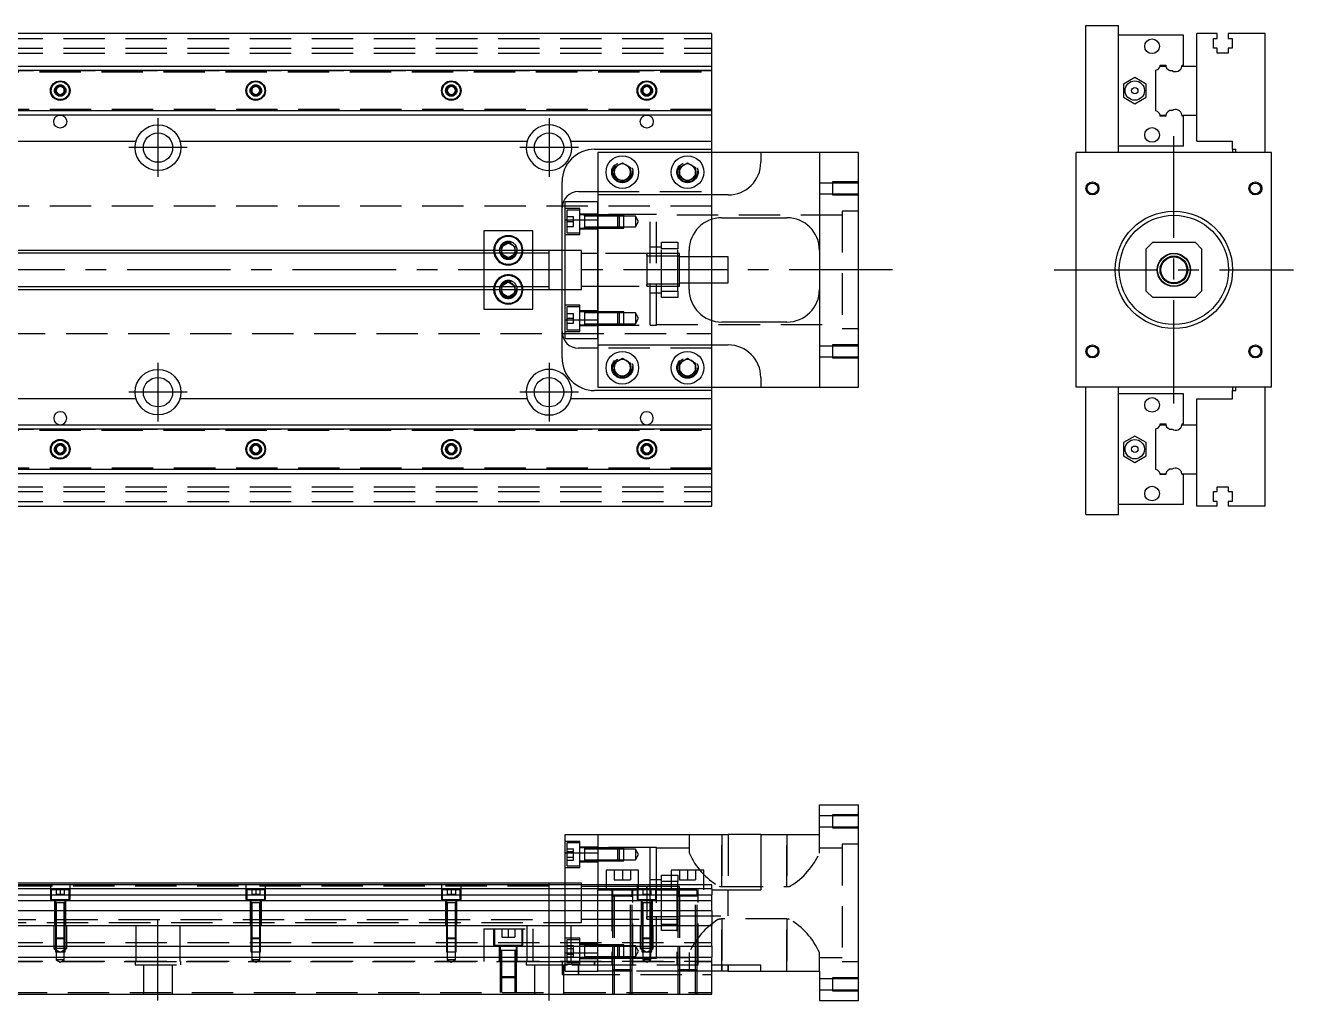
# Model space of a CAD drawing. Extents: x -12 to 759, y -274 to 77.
# Drawn here: x 369.3 to 758.5, y -224.1 to 75 of the extents above; entities that cross this region are included whole.
import ezdxf

# ---------------------------------------------------------------- set-up
doc = ezdxf.new("R2010")
doc.units = 0
doc.linetypes.add('CENTER', pattern=[50.8, 31.75, -6.35, 6.35, -6.35])
doc.linetypes.add('DASHED', pattern=[19.05, 12.7, -6.35])
doc.layers.get('0').update_dxf_attribs({"linetype": 'CONTINUOUS'})
doc.layers.add('CENTER', color=1, linetype='CENTER')

msp = doc.modelspace()

# ---------------------------------------------------------------- linework, layer by layer
at = {"color": 7, "linetype": 'CONTINUOUS'}
for p, q in [((694.76, 75), (704.76, 75)), ((694.76, 36), (694.76, 75)), ((704.76, 36), (704.76, 75)), ((580, 72.5), (340, 72.5)), ((580, 62.5), (580, 72.5)), ((724.76, 72), (704.76, 72)), ((724.76, 62.8), (724.76, 72)), ((735.06, 72.5), (728.76, 72.5)), ((728.76, 62.5), (728.76, 72.5)), ((733.91, 71), (735.06, 71)), ((733.91, 68), (733.91, 71)), ((735.06, 71), (735.06, 72.5)), ((738.46, 72.5), (738.46, 71)), ((749.76, 72.5), (738.46, 72.5)), ((738.46, 71), (739.61, 71)), ((739.61, 71), (739.61, 68)), ((749.76, 36), (749.76, 72.5)), ((735.06, 68), (733.91, 68)), ((735.06, 66.5), (735.06, 68)), ((738.46, 66.5), (735.06, 66.5)), ((738.46, 68), (738.46, 66.5)), ((739.61, 68), (738.46, 68)), ((340, 62.5), (580, 62.5)), ((580, 61.25), (580, 62.5)), ((717.51, 62.5), (719.29, 62.5)), ((717.56, 62.8), (719.26, 62.8)), ((724.24, 62.5), (728.76, 62.5)), ((724.26, 62.8), (724.76, 62.8)), ((728.76, 47.5), (728.76, 62.5)), ((728.76, 47.5), (728.76, 62.5)), ((340, 61.25), (580, 61.25)), ((580, 48.75), (580, 61.25)), ((709.76, 59.04), (706.26, 57.02)), ((713.26, 57.02), (709.76, 59.04)), ((716.26, 48.75), (716.26, 61.25)), ((378.75, 55.72), (380, 56.44)), ((378.75, 54.28), (378.75, 55.72)), ((380, 56.44), (381.25, 55.72)), ((381.25, 55.72), (381.25, 54.28)), ((438.75, 55.72), (440, 56.44)), ((438.75, 54.28), (438.75, 55.72)), ((440, 56.44), (441.25, 55.72)), ((441.25, 55.72), (441.25, 54.28)), ((498.75, 55.72), (500, 56.44)), ((498.75, 54.28), (498.75, 55.72)), ((500, 56.44), (501.25, 55.72)), ((501.25, 55.72), (501.25, 54.28)), ((558.75, 55.72), (560, 56.44)), ((558.75, 54.28), (558.75, 55.72)), ((560, 56.44), (561.25, 55.72)), ((561.25, 55.72), (561.25, 54.28)), ((706.26, 57.02), (706.26, 52.98)), ((713.26, 52.98), (713.26, 57.02)), ((380, 53.56), (378.75, 54.28)), ((381.25, 54.28), (380, 53.56)), ((440, 53.56), (438.75, 54.28)), ((441.25, 54.28), (440, 53.56)), ((500, 53.56), (498.75, 54.28)), ((501.25, 54.28), (500, 53.56)), ((560, 53.56), (558.75, 54.28)), ((561.25, 54.28), (560, 53.56)), ((706.26, 52.98), (709.76, 50.96)), ((709.76, 50.96), (713.26, 52.98)), ((580, 48.75), (340, 48.75)), ((580, 47.5), (340, 47.5)), ((580, 47.5), (580, 48.75)), ((580, 39.5), (580, 47.5)), ((717.51, 47.5), (719.29, 47.5)), ((719.26, 47.2), (717.56, 47.2)), ((724.24, 47.5), (728.76, 47.5)), ((724.76, 47.2), (724.26, 47.2)), ((724.76, 38), (724.76, 47.2)), ((728.76, 39.5), (728.76, 47.5)), ((340, 39.5), (403.29, 39.5)), ((416.71, 39.5), (523.29, 39.5)), ((536.71, 39.5), (580, 39.5)), ((580, 37), (580, 39.5)), ((728.76, 39.5), (739.76, 39.5)), ((739.76, 37), (739.76, 39.5)), ((544, 37), (580, 37)), ((545, 36), (545, 23)), ((595, 36), (545, 36)), ((580, 36), (580, 37)), ((595, 36), (595, 33)), ((613, 36), (595, 36)), ((613, 36), (613, -36)), ((625, 36), (613, 36)), ((625, -36), (625, 36)), ((691.76, -36), (691.76, 36)), ((751.76, 36), (691.76, 36)), ((724.76, 38), (704.76, 38)), ((739.76, 37), (740.76, 37)), ((739.76, 37), (739.76, 36)), ((740.76, 36), (740.76, 37)), ((751.76, -36), (751.76, 36)), ((550, 31.44), (552.5, 32.89)), ((550, 28.56), (550, 31.44)), ((552.5, 32.89), (555, 31.44)), ((555, 31.44), (555, 28.56)), ((570, 31.44), (572.5, 32.89)), ((570, 28.56), (570, 31.44)), ((572.5, 32.89), (575, 31.44)), ((575, 31.44), (575, 28.56)), ((552.5, 27.11), (550, 28.56)), ((555, 28.56), (552.5, 27.11)), ((572.5, 27.11), (570, 28.56)), ((575, 28.56), (572.5, 27.11)), ((534, 6), (534, 27)), ((539, 24), (545, 24)), ((535, 15.33), (535, 21)), ((535, 21), (545, 21)), ((545, 23), (545, 15.33)), ((585, 23), (545, 23)), ((583, 16), (603, 16)), ((525, 12), (510, 12)), ((510, 12), (510, 6)), ((525, 6), (525, 12)), ((535, 15.33), (545, 15.33)), ((535, -15.33), (535, 15.33)), ((545, -15.33), (545, 15.33)), ((545, 15.33), (545, -15.33)), ((580, 4), (580, 15.54)), ((515.5, 7.15), (517.5, 8.31)), ((517.5, 8.31), (519.5, 7.15)), ((715.26, 8.5), (713.26, 6.5)), ((715.26, 8.5), (728.26, 8.5)), ((730.26, 6.5), (728.26, 8.5)), ((530, 6), (340, 6)), ((515.5, 6), (515.5, 7.15)), ((519.5, 7.15), (519.5, 6)), ((530, -6), (530, 6)), ((530.01, 6), (530, 6)), ((535, 6), (530, 6)), ((530, 6), (530, 6)), ((573, -6), (573, 6)), ((585, 4), (573, 4)), ((585, 0), (585, 4)), ((713.26, -6.5), (713.26, 6.5)), ((730.26, 6.5), (730.26, -6.5)), ((585, -4), (585, 0)), ((340, -6), (530, -6)), ((510, -6), (510, -12)), ((515.5, -7.15), (515.5, -6)), ((517.5, -8.31), (515.5, -7.15)), ((519.5, -7.15), (517.5, -8.31)), ((519.5, -6), (519.5, -7.15)), ((525, -12), (525, -6)), ((530, -6), (530.01, -6)), ((530, -6), (530, -6)), ((530, -6), (535, -6)), ((534, -27), (534, -6)), ((573, -4), (585, -4)), ((580, -15.54), (580, -4)), ((713.26, -6.5), (715.26, -8.5)), ((728.26, -8.5), (730.26, -6.5)), ((728.26, -8.5), (715.26, -8.5)), ((510, -12), (525, -12)), ((535, -15.33), (545, -15.33)), ((535, -21), (535, -15.33)), ((545, -15.33), (545, -23)), ((603, -16), (583, -16)), ((720.26, -16.5), (720.26, -16.5)), ((535, -21), (545, -21)), ((545, -23), (585, -23)), ((545, -23), (545, -36)), ((545, -24), (539, -24)), ((550, -28.56), (552.5, -27.11)), ((552.5, -27.11), (555, -28.56)), ((570, -28.56), (572.5, -27.11)), ((572.5, -27.11), (575, -28.56)), ((550, -31.44), (550, -28.56)), ((555, -28.56), (555, -31.44)), ((570, -31.44), (570, -28.56)), ((575, -28.56), (575, -31.44)), ((552.5, -32.89), (550, -31.44)), ((555, -31.44), (552.5, -32.89)), ((572.5, -32.89), (570, -31.44)), ((575, -31.44), (572.5, -32.89)), ((595, -33), (595, -36)), ((580, -37), (544, -37)), ((545, -36), (595, -36)), ((580, -37), (580, -36)), ((580, -39.5), (580, -37)), ((595, -36), (613, -36)), ((613, -36), (625, -36)), ((751.76, -36), (691.76, -36)), ((694.76, -75), (694.76, -36)), ((704.76, -75), (704.76, -36)), ((724.76, -38), (704.76, -38)), ((724.76, -47.2), (724.76, -38)), ((739.76, -36), (739.76, -37)), ((739.76, -39.5), (739.76, -37)), ((739.76, -37), (740.76, -37)), ((740.76, -37), (740.76, -36)), ((749.76, -72.5), (749.76, -36)), ((403.29, -39.5), (340, -39.5)), ((523.29, -39.5), (416.71, -39.5)), ((580, -39.5), (536.71, -39.5)), ((580, -47.5), (580, -39.5)), ((728.76, -39.5), (739.76, -39.5)), ((728.76, -47.5), (728.76, -39.5)), ((340, -47.5), (580, -47.5)), ((340, -48.75), (580, -48.75)), ((580, -48.75), (580, -47.5)), ((580, -61.25), (580, -48.75)), ((716.26, -61.25), (716.26, -48.75)), ((717.51, -47.5), (719.29, -47.5)), ((717.56, -47.2), (719.26, -47.2)), ((724.24, -47.5), (728.76, -47.5)), ((724.26, -47.2), (724.76, -47.2)), ((728.76, -62.5), (728.76, -47.5)), ((728.76, -62.5), (728.76, -47.5)), ((378.75, -54.28), (380, -53.56)), ((378.75, -55.72), (378.75, -54.28)), ((380, -53.56), (381.25, -54.28)), ((381.25, -54.28), (381.25, -55.72)), ((438.75, -54.28), (440, -53.56)), ((438.75, -55.72), (438.75, -54.28)), ((440, -53.56), (441.25, -54.28)), ((441.25, -54.28), (441.25, -55.72)), ((498.75, -54.28), (500, -53.56)), ((498.75, -55.72), (498.75, -54.28)), ((500, -53.56), (501.25, -54.28)), ((501.25, -54.28), (501.25, -55.72)), ((558.75, -54.28), (560, -53.56)), ((558.75, -55.72), (558.75, -54.28)), ((560, -53.56), (561.25, -54.28)), ((561.25, -54.28), (561.25, -55.72)), ((709.76, -50.96), (706.26, -52.98)), ((706.26, -52.98), (706.26, -57.02)), ((713.26, -52.98), (709.76, -50.96)), ((713.26, -57.02), (713.26, -52.98)), ((380, -56.44), (378.75, -55.72)), ((381.25, -55.72), (380, -56.44)), ((440, -56.44), (438.75, -55.72)), ((441.25, -55.72), (440, -56.44)), ((500, -56.44), (498.75, -55.72)), ((501.25, -55.72), (500, -56.44)), ((560, -56.44), (558.75, -55.72)), ((561.25, -55.72), (560, -56.44)), ((706.26, -57.02), (709.76, -59.04)), ((709.76, -59.04), (713.26, -57.02)), ((580, -61.25), (340, -61.25)), ((580, -62.5), (580, -61.25)), ((580, -62.5), (340, -62.5)), ((580, -72.5), (580, -62.5)), ((717.51, -62.5), (719.29, -62.5)), ((719.26, -62.8), (717.56, -62.8)), ((724.24, -62.5), (728.76, -62.5)), ((724.76, -62.8), (724.26, -62.8)), ((724.76, -72), (724.76, -62.8)), ((728.76, -72.5), (728.76, -62.5)), ((733.91, -68), (735.06, -68)), ((733.91, -71), (733.91, -68)), ((735.06, -66.5), (738.46, -66.5)), ((735.06, -68), (735.06, -66.5)), ((738.46, -66.5), (738.46, -68)), ((738.46, -68), (739.61, -68)), ((739.61, -68), (739.61, -71)), ((340, -72.5), (580, -72.5)), ((724.76, -72), (704.76, -72)), ((735.06, -72.5), (728.76, -72.5)), ((735.06, -71), (733.91, -71)), ((735.06, -72.5), (735.06, -71)), ((738.46, -71), (738.46, -72.5)), ((739.61, -71), (738.46, -71)), ((749.76, -72.5), (738.46, -72.5)), ((694.76, -75), (704.76, -75)), ((613, -173.12), (613, -164.12)), ((613, -164.12), (625, -164.12)), ((625, -224.12), (625, -164.12)), ((535, -178.79), (535, -173.12)), ((535, -173.12), (545, -173.12)), ((545, -173.12), (545, -188.62)), ((545, -173.12), (585, -173.12)), ((595, -173.12), (585, -173.12)), ((595, -173.12), (595, -190.12)), ((595, -173.12), (613, -173.12)), ((535, -178.79), (545, -178.79)), ((535, -188.62), (535, -178.79)), ((557.5, -184.12), (547.5, -184.12)), ((547.5, -184.12), (547.5, -188.62)), ((557.5, -188.62), (557.5, -184.12)), ((577.5, -184.12), (567.5, -184.12)), ((567.5, -184.12), (567.5, -188.62)), ((577.5, -188.62), (577.5, -184.12)), ((530, -188.12), (335.5, -188.12)), ((580, -188.62), (335.5, -188.62)), ((580, -189.87), (335.5, -189.87)), ((530, -188.62), (530, -188.12)), ((530.01, -188.12), (530, -188.12)), ((535, -188.12), (530, -188.12)), ((530, -188.12), (530, -188.12)), ((561, -189.87), (560, -189.87)), ((564.5, -189.87), (561, -189.87)), ((567.5, -189.87), (564.5, -189.87)), ((569.5, -189.87), (567.5, -189.87)), ((570, -189.87), (569.5, -189.87)), ((580, -189.87), (580, -188.62)), ((580, -189.87), (580, -191.65)), ((580, -190.12), (595, -190.12)), ((335.5, -191.65), (580, -191.65)), ((580, -193.54), (335.5, -193.54)), ((580, -193.54), (580, -191.65)), ((580, -196.6), (580, -193.54)), ((580, -196.6), (335.5, -196.6)), ((580, -196.6), (580, -201.12)), ((0, -201.12), (580, -201.12)), ((580, -207.42), (580, -201.12)), ((0, -207.42), (580, -207.42)), ((580, -207.42), (580, -210.82)), ((0, -210.82), (580, -210.82)), ((580, -222.12), (580, -210.82)), ((580, -213.12), (595, -213.12)), ((585, -215.12), (585, -213.12)), ((595, -215.12), (595, -213.12)), ((585, -215.12), (580, -215.12)), ((585, -215.12), (595, -215.12)), ((595, -215.12), (613, -215.12)), ((613, -215.12), (613, -224.12)), ((0, -222.12), (580, -222.12)), ((613, -224.12), (625, -224.12))]:
    msp.add_line(p, q, dxfattribs=at)
at = {"color": 3, "linetype": 'DASHED'}
for p, q in [((0, 71), (580, 71)), ((0, 68), (580, 68)), ((0, 66.5), (580, 66.5)), ((335.5, 61.1), (580, 61.1)), ((335.5, 60.8), (580, 60.8)), ((340, 61.11), (580, 61.11)), ((378.5, 55), (378.52, 55.25)), ((438.5, 55), (438.52, 55.25)), ((501.48, 55.26), (501.5, 55)), ((558.5, 55), (558.52, 55.25)), ((580, 49.2), (335.5, 49.2)), ((580, 48.9), (335.5, 48.9)), ((580, 48.89), (340, 48.89)), ((580, 24), (580, 36)), ((555.48, 30.36), (555.5, 30)), ((575.48, 30.36), (575.5, 30)), ((545, 24), (580, 24)), ((580, 23), (580, 24)), ((617, 26.65), (613, 26.65)), ((617, 27), (617, 23)), ((625, 27), (617, 27)), ((625, 26.65), (617, 26.65)), ((580, 19.5), (76.9, 19.5)), ((545, 15.33), (545, 21)), ((580, 15.54), (580, 23)), ((613, 23.35), (617, 23.35)), ((617, 23.35), (625, 23.35)), ((617, 23), (625, 23)), ((539.5, 18.85), (535, 18.85)), ((535.5, 18.35), (535.5, 11.35)), ((539.5, 18.35), (535.5, 18.35)), ((535.5, 16.35), (537.5, 16.35)), ((537.5, 14.85), (537.5, 16.35)), ((539.5, 10.85), (539.5, 18.85)), ((545, 17.1), (539.5, 17.1)), ((540.9, 16.85), (539.5, 16.85)), ((540.9, 16.85), (540.89, 16.85)), ((540.9, 16.85), (540.9, 16.63)), ((540.9, 16.63), (540.9, 16.85)), ((545, 16.85), (540.9, 16.85)), ((540.9, 16.85), (540.9, 16.85)), ((540.9, 16.63), (540.9, 13.07)), ((545, 16.5), (540.9, 16.5)), ((561, 17), (545, 17)), ((551.15, 16.85), (545, 16.85)), ((551.15, 16.85), (545, 16.85)), ((551.5, 16.5), (545, 16.5)), ((551.15, 12.85), (551.15, 16.85)), ((553, 16.85), (551.15, 16.85)), ((551.5, 16.5), (551.15, 16.85)), ((551.5, 16.5), (551.5, 13.2)), ((553, 16.5), (551.5, 16.5)), ((553, 12.85), (553, 16.85)), ((556.5, 16.5), (553, 16.5)), ((556.5, 16.5), (556.5, 13.2)), ((557.45, 14.85), (556.5, 16.5)), ((561, -17), (561, 17)), ((563, 17), (561, 17)), ((563, -17), (563, 17)), ((620, 16.75), (563, 16.75)), ((620, 18), (620, -18)), ((625, 18), (620, 18)), ((535.5, 14.85), (537.5, 14.85)), ((535.5, 13.35), (537.5, 13.35)), ((537.5, 13.35), (537.5, 14.85)), ((539.5, 12.85), (540.9, 12.85)), ((539.5, 12.6), (545, 12.6)), ((540.89, 12.85), (540.9, 12.85)), ((540.9, 13.2), (545, 13.2)), ((540.9, 13.07), (540.9, 12.85)), ((540.9, 12.85), (540.9, 13.07)), ((540.9, 12.85), (545, 12.85)), ((540.9, 12.85), (540.9, 12.85)), ((545, 13.2), (551.5, 13.2)), ((545, 12.85), (551.15, 12.85)), ((545, 12.85), (551.15, 12.85)), ((551.15, 12.85), (551.5, 13.2)), ((551.15, 12.85), (553, 12.85)), ((551.5, 13.2), (553, 13.2)), ((553, 13.2), (556.5, 13.2)), ((556.5, 13.2), (557.45, 14.85)), ((580, 15.54), (580, 15.54)), ((535, 10.85), (539.5, 10.85)), ((535.5, 11.35), (539.5, 11.35)), ((564.5, 8.5), (569.5, 8.5)), ((564.5, 6.5), (564.5, 8.5)), ((569.5, 8.5), (569.5, 6.5)), ((510, 6), (510, 5.13)), ((510, 5.13), (510, -5.12)), ((515.5, 5.13), (515.5, 6)), ((515.5, 4.85), (515.5, 5.13)), ((517.5, 3.69), (515.5, 4.85)), ((519.5, 4.85), (517.5, 3.69)), ((519.5, 6), (519.5, 5.13)), ((519.5, 5.13), (519.5, 4.85)), ((519.98, 6.29), (520, 6)), ((525, 5.13), (525, 6)), ((525, -5.12), (525, 5.13)), ((534, -6), (534, 6)), ((540, 6), (535, 6)), ((540, 0), (540, 6)), ((545, 5), (540, 5)), ((560.01, 5), (545, 5)), ((560, 4.44), (560, 5)), ((560, 5), (560, 4.44)), ((569.5, 5), (560, 5)), ((560, 4.44), (560, -4.44)), ((569.5, 4.25), (560, 4.25)), ((564.5, 7), (561, 7)), ((564.5, -6.5), (564.5, 6.5)), ((569.5, 6.5), (564.5, 6.5)), ((569.5, -6.5), (569.5, 6.5)), ((570, 5), (569.5, 5)), ((570, 4.25), (569.5, 4.25)), ((570, 0), (570, 5)), ((573, 4), (570, 4)), ((580, -4), (580, 4)), ((540, -6), (540, 0)), ((570, -5), (570, 0)), ((515.5, -4.85), (517.5, -3.69)), ((517.5, -3.69), (519.5, -4.85)), ((510, -5.12), (510, -6)), ((515.5, -5.12), (515.5, -4.85)), ((515.5, -6), (515.5, -5.12)), ((519.5, -4.85), (519.5, -5.12)), ((519.5, -5.12), (519.5, -6)), ((519.98, -5.71), (520, -6)), ((525, -6), (525, -5.12)), ((530, -6), (530, -6)), ((535, -6), (540, -6)), ((540, -5), (545, -5)), ((545, -5), (560.01, -5)), ((560, -4.25), (569.5, -4.25)), ((560, -5), (560, -4.44)), ((560, -4.44), (560, -5)), ((560, -5), (560, -5)), ((560, -5), (569.5, -5)), ((561, -7), (564.5, -7)), ((564.5, -6.5), (569.5, -6.5)), ((564.5, -8.5), (564.5, -6.5)), ((569.5, -4.25), (570, -4.25)), ((569.5, -5), (570, -5)), ((569.5, -6.5), (569.5, -8.5)), ((570, -4), (573, -4)), ((539.5, -10.85), (535, -10.85)), ((535.5, -11.35), (535.5, -18.35)), ((539.5, -11.35), (535.5, -11.35)), ((539.5, -18.85), (539.5, -10.85)), ((569.5, -8.5), (564.5, -8.5)), ((535.5, -13.35), (537.5, -13.35)), ((535.5, -14.85), (537.5, -14.85)), ((537.5, -14.85), (537.5, -13.35)), ((537.5, -16.35), (537.5, -14.85)), ((545, -12.6), (539.5, -12.6)), ((540.9, -12.85), (539.5, -12.85)), ((540.9, -12.85), (540.89, -12.85)), ((540.9, -12.85), (540.9, -13.07)), ((540.9, -12.85), (540.9, -12.85)), ((545, -12.85), (540.9, -12.85)), ((540.9, -13.07), (540.9, -16.63)), ((545, -13.2), (540.9, -13.2)), ((551.15, -12.85), (545, -12.85)), ((551.15, -12.85), (545, -12.85)), ((551.5, -13.2), (545, -13.2)), ((545, -21), (545, -15.33)), ((551.15, -16.85), (551.15, -12.85)), ((553, -12.85), (551.15, -12.85)), ((551.5, -13.2), (551.15, -12.85)), ((551.5, -13.2), (551.5, -16.5)), ((553, -13.2), (551.5, -13.2)), ((553, -16.85), (553, -12.85)), ((556.5, -13.2), (553, -13.2)), ((556.5, -13.2), (556.5, -16.5)), ((557.45, -14.85), (556.5, -13.2)), ((556.5, -16.5), (557.45, -14.85)), ((580, -23), (580, -15.54)), ((580, -15.54), (580, -15.54)), ((535, -18.85), (539.5, -18.85)), ((535.5, -16.35), (537.5, -16.35)), ((535.5, -18.35), (539.5, -18.35)), ((539.5, -16.85), (540.9, -16.85)), ((539.5, -17.1), (545, -17.1)), ((540.89, -16.85), (540.9, -16.85)), ((540.9, -16.5), (545, -16.5)), ((540.9, -16.63), (540.9, -16.85)), ((540.9, -16.85), (540.9, -16.85)), ((540.9, -16.85), (545, -16.85)), ((545, -16.5), (551.5, -16.5)), ((545, -16.85), (551.15, -16.85)), ((545, -16.85), (551.15, -16.85)), ((545, -17), (561, -17)), ((551.15, -16.85), (551.5, -16.5)), ((551.15, -16.85), (553, -16.85)), ((551.5, -16.5), (553, -16.5)), ((553, -16.5), (556.5, -16.5)), ((561, -17), (563, -17)), ((563, -16.75), (620, -16.75)), ((620, -18), (625, -18)), ((76.97, -19.5), (580, -19.5)), ((580, -24), (580, -23)), ((617, -23.35), (613, -23.35)), ((617, -23), (617, -27)), ((625, -23), (617, -23)), ((625, -23.35), (617, -23.35)), ((580, -24), (545, -24)), ((580, -36), (580, -24)), ((613, -26.65), (617, -26.65)), ((617, -26.65), (625, -26.65)), ((617, -27), (625, -27)), ((555.48, -29.64), (555.5, -30)), ((569.5, -30), (569.52, -29.65)), ((335.5, -48.9), (580, -48.9)), ((335.5, -49.2), (580, -49.2)), ((340, -48.89), (580, -48.89)), ((378.5, -55), (378.52, -54.75)), ((438.5, -55), (438.52, -54.75)), ((498.5, -55), (498.52, -54.75)), ((561.48, -54.74), (561.5, -55)), ((580, -60.8), (335.5, -60.8)), ((580, -61.1), (335.5, -61.1)), ((580, -61.11), (340, -61.11)), ((0, -66.5), (580, -66.5)), ((0, -68), (580, -68)), ((0, -71), (580, -71)), ((617, -167.12), (617, -171.12)), ((625, -167.12), (617, -167.12)), ((617, -167.47), (613, -167.47)), ((613, -170.77), (617, -170.77)), ((625, -167.47), (617, -167.47)), ((617, -170.77), (625, -170.77)), ((617, -171.12), (625, -171.12)), ((573, -173.12), (573, -178.48)), ((583, -189.16), (583, -173.12)), ((583, -173.12), (583, -189.16)), ((585, -173.12), (585, -190.12)), ((603, -173.12), (603, -189.16)), ((603, -189.16), (603, -173.12)), ((613, -178.48), (613, -173.12)), ((539.5, -175.27), (535, -175.27)), ((535.5, -175.77), (535.5, -179.27)), ((539.5, -175.77), (535.5, -175.77)), ((535.5, -177.54), (537.5, -177.54)), ((535.5, -178.4), (537.5, -178.4)), ((537.5, -178.4), (537.5, -177.54)), ((537.5, -180.14), (537.5, -178.4)), ((539.5, -183.27), (539.5, -175.27)), ((545, -177.02), (539.5, -177.02)), ((540.9, -177.27), (539.5, -177.27)), ((540.9, -177.27), (540.89, -177.27)), ((540.9, -177.27), (540.9, -177.86)), ((540.9, -177.27), (540.9, -177.49)), ((540.9, -177.27), (540.9, -177.27)), ((545, -177.27), (540.9, -177.27)), ((540.9, -177.49), (540.9, -177.86)), ((545, -177.62), (540.9, -177.62)), ((540.9, -177.86), (540.9, -179.27)), ((561, -177.12), (545, -177.12)), ((551.15, -177.27), (545, -177.27)), ((551.15, -177.27), (545, -177.27)), ((551.5, -177.62), (545, -177.62)), ((551.15, -179.27), (551.15, -177.27)), ((553, -177.27), (551.15, -177.27)), ((551.5, -177.62), (551.15, -177.27)), ((551.5, -177.62), (551.5, -179.27)), ((553, -177.62), (551.5, -177.62)), ((553, -181.27), (553, -177.27)), ((556.5, -177.62), (553, -177.62)), ((556.5, -177.62), (556.5, -180.92)), ((557.45, -179.27), (556.5, -177.62)), ((561, -188.62), (561, -177.12)), ((563, -177.12), (561, -177.12)), ((563, -188.62), (563, -177.12)), ((573, -177.37), (563, -177.37)), ((573, -178.48), (573.04, -178.83)), ((612.96, -178.85), (613, -178.48)), ((620, -177.37), (613, -177.37)), ((620, -176.12), (620, -212.12)), ((625, -176.12), (620, -176.12)), ((535.5, -179.27), (535.5, -182.77)), ((535.5, -180.14), (537.5, -180.14)), ((535.5, -181), (537.5, -181)), ((535.5, -182.77), (539.5, -182.77)), ((537.5, -181), (537.5, -180.14)), ((539.5, -181.27), (540.9, -181.27)), ((539.5, -181.52), (545, -181.52)), ((540.89, -181.27), (540.9, -181.27)), ((540.9, -179.13), (540.9, -179.41)), ((540.9, -179.27), (540.9, -180.69)), ((540.9, -180.69), (540.9, -181.27)), ((540.9, -180.69), (540.9, -181.05)), ((540.9, -180.92), (545, -180.92)), ((540.9, -181.05), (540.9, -181.27)), ((540.9, -181.27), (540.9, -181.27)), ((540.9, -181.27), (545, -181.27)), ((545, -180.92), (551.5, -180.92)), ((545, -181.27), (551.15, -181.27)), ((545, -181.27), (551.15, -181.27)), ((551.15, -181.27), (551.15, -179.27)), ((551.15, -181.27), (551.5, -180.92)), ((551.15, -181.27), (553, -181.27)), ((551.5, -179.27), (551.5, -180.92)), ((551.5, -180.92), (553, -180.92)), ((553, -180.92), (556.5, -180.92)), ((556.5, -180.92), (557.45, -179.27)), ((535, -183.27), (539.5, -183.27)), ((550, -184.12), (550, -187.12)), ((552.5, -184.12), (552.5, -187.12)), ((555, -184.12), (555, -187.12)), ((564.5, -185.62), (567.5, -185.62)), ((564.5, -187.62), (564.5, -185.62)), ((567.5, -185.62), (569.5, -185.62)), ((569.5, -185.62), (569.5, -187.62)), ((570, -184.12), (570, -187.12)), ((572.5, -184.12), (572.5, -187.12)), ((575, -184.12), (575, -187.12)), ((530, -188.99), (55, -188.99)), ((377, -188.62), (377, -193.12)), ((382.75, -190.12), (377.25, -190.12)), ((377.25, -190.12), (377.25, -193.12)), ((378.75, -190.12), (378.75, -191.42)), ((380, -190.12), (380, -191.42)), ((381.25, -190.12), (381.25, -191.42)), ((382.75, -193.12), (382.75, -190.12)), ((383, -193.12), (383, -188.62)), ((437, -188.62), (437, -193.12)), ((442.75, -190.12), (437.25, -190.12)), ((437.25, -190.12), (437.25, -193.12)), ((438.75, -190.12), (438.75, -191.42)), ((440, -190.12), (440, -191.42)), ((441.25, -190.12), (441.25, -191.42)), ((442.75, -193.12), (442.75, -190.12)), ((443, -193.12), (443, -188.62)), ((497, -188.62), (497, -193.12)), ((502.75, -190.12), (497.25, -190.12)), ((497.25, -190.12), (497.25, -193.12)), ((498.75, -190.12), (498.75, -191.42)), ((500, -190.12), (500, -191.42)), ((501.25, -190.12), (501.25, -191.42)), ((502.75, -193.12), (502.75, -190.12)), ((503, -193.12), (503, -188.62)), ((530, -188.62), (530, -188.12)), ((530, -200.12), (530, -188.62)), ((540, -188.12), (535, -188.12)), ((535, -201.12), (535, -188.62)), ((540, -188.62), (540, -188.12)), ((540, -194.12), (540, -188.62)), ((545, -189.12), (540, -189.12)), ((545, -188.62), (545, -190.12)), ((547.5, -189.12), (545, -189.12)), ((545, -201.12), (545, -190.12)), ((545, -190.12), (557.25, -190.12)), ((547.5, -188.62), (547.5, -190.12)), ((557.5, -189.12), (547.5, -189.12)), ((549.25, -190.12), (549.25, -213.12)), ((549.5, -190.12), (549.5, -192.12)), ((550, -187.12), (552.5, -187.12)), ((552.5, -187.12), (555, -187.12)), ((555.5, -192.12), (555.5, -190.12)), ((555.75, -213.12), (555.75, -190.12)), ((557, -188.62), (557, -193.12)), ((562.75, -190.12), (557.25, -190.12)), ((557.25, -190.12), (557.25, -193.12)), ((557.5, -190.12), (557.5, -188.62)), ((560.01, -189.12), (557.5, -189.12)), ((558.75, -190.12), (558.75, -191.42)), ((560, -189.12), (560, -189.68)), ((560, -189.68), (560, -189.12)), ((561, -189.12), (560, -189.12)), ((560, -189.68), (560, -190.02)), ((560, -190.12), (560, -191.42)), ((564.5, -187.12), (561, -187.12)), ((561, -190.12), (561, -188.62)), ((564.5, -189.12), (561, -189.12)), ((561, -193.12), (561, -190.12)), ((561.25, -190.12), (561.25, -191.42)), ((562.75, -190.12), (580, -190.12)), ((562.75, -193.12), (562.75, -190.12)), ((563, -193.12), (563, -188.62)), ((567.5, -187.62), (564.5, -187.62)), ((564.5, -188.62), (564.5, -187.62)), ((564.5, -190.12), (564.5, -188.62)), ((567.5, -189.12), (564.5, -189.12)), ((564.5, -200.62), (564.5, -190.12)), ((569.5, -187.62), (567.5, -187.62)), ((567.5, -188.62), (567.5, -190.12)), ((569.5, -189.12), (567.5, -189.12)), ((569.25, -190.12), (569.25, -213.12)), ((569.5, -188.62), (569.5, -187.62)), ((569.5, -190.12), (569.5, -188.62)), ((570, -189.12), (569.5, -189.12)), ((569.5, -190.12), (569.5, -192.12)), ((570, -187.12), (572.5, -187.12)), ((570, -190.12), (570, -189.12)), ((570, -192.12), (570, -190.12)), ((572.5, -187.12), (575, -187.12)), ((575.5, -192.12), (575.5, -190.12)), ((575.75, -213.12), (575.75, -190.12)), ((577.5, -190.12), (577.5, -188.62)), ((582.17, -189.05), (582.44, -189.11)), ((582.44, -189.11), (582.72, -189.15)), ((582.72, -189.15), (583, -189.16)), ((583, -189.16), (603, -189.16)), ((585, -198.12), (585, -190.12)), ((377, -193.12), (383, -193.12)), ((378.25, -193.12), (378.25, -201.12)), ((378.5, -193.12), (378.5, -194.12)), ((378.5, -194.11), (378.5, -194.12)), ((378.62, -194.12), (378.5, -194.12)), ((378.5, -194.12), (378.5, -201.12)), ((378.5, -194.12), (378.5, -194.12)), ((380, -194.12), (378.62, -194.12)), ((378.75, -191.42), (380, -191.42)), ((378.75, -194.12), (378.75, -201.12)), ((380, -191.42), (381.25, -191.42)), ((381.38, -194.12), (380, -194.12)), ((381.25, -201.12), (381.25, -194.12)), ((381.5, -194.12), (381.38, -194.12)), ((381.5, -194.12), (381.5, -193.12)), ((381.5, -194.12), (381.5, -194.11)), ((381.5, -201.12), (381.5, -194.12)), ((381.5, -194.12), (381.5, -194.12)), ((381.75, -201.12), (381.75, -193.12)), ((437, -193.12), (443, -193.12)), ((438.25, -193.12), (438.25, -201.12)), ((438.5, -193.12), (438.5, -194.12)), ((438.5, -194.11), (438.5, -194.12)), ((438.62, -194.12), (438.5, -194.12)), ((438.5, -194.12), (438.5, -201.12)), ((438.5, -194.12), (438.5, -194.12)), ((440, -194.12), (438.62, -194.12)), ((438.75, -191.42), (440, -191.42)), ((438.75, -194.12), (438.75, -201.12)), ((440, -191.42), (441.25, -191.42)), ((441.38, -194.12), (440, -194.12)), ((441.25, -201.12), (441.25, -194.12)), ((441.5, -194.12), (441.38, -194.12)), ((441.5, -194.12), (441.5, -193.12)), ((441.5, -194.12), (441.5, -194.11)), ((441.5, -201.12), (441.5, -194.12)), ((441.5, -194.12), (441.5, -194.12)), ((441.75, -201.12), (441.75, -193.12)), ((497, -193.12), (503, -193.12)), ((498.25, -193.12), (498.25, -201.12)), ((498.5, -193.12), (498.5, -194.12)), ((498.5, -194.11), (498.5, -194.12)), ((498.62, -194.12), (498.5, -194.12)), ((498.5, -194.12), (498.5, -201.12)), ((498.5, -194.12), (498.5, -194.12)), ((500, -194.12), (498.62, -194.12)), ((498.75, -191.42), (500, -191.42)), ((498.75, -194.12), (498.75, -201.12)), ((500, -191.42), (501.25, -191.42)), ((501.38, -194.12), (500, -194.12)), ((501.25, -201.12), (501.25, -194.12)), ((501.5, -194.12), (501.38, -194.12)), ((501.5, -194.12), (501.5, -193.12)), ((501.5, -194.12), (501.5, -194.11)), ((501.5, -201.12), (501.5, -194.12)), ((501.5, -194.12), (501.5, -194.12)), ((501.75, -201.12), (501.75, -193.12)), ((540, -200.12), (540, -194.12)), ((549.5, -192.12), (549.85, -192.12)), ((549.85, -192.12), (549.5, -192.12)), ((549.5, -192.12), (549.5, -192.12)), ((549.5, -192.12), (549.5, -207.42)), ((549.5, -192.12), (549.5, -192.12)), ((555.15, -192.12), (549.85, -192.12)), ((550, -192.12), (550, -207.42)), ((555, -207.42), (555, -192.12)), ((555.15, -192.12), (555.5, -192.12)), ((555.5, -192.12), (555.15, -192.12)), ((555.5, -207.42), (555.5, -192.12)), ((555.5, -192.12), (555.5, -192.12)), ((555.5, -192.12), (555.5, -192.12)), ((557, -193.12), (563, -193.12)), ((558.25, -193.12), (558.25, -201.12)), ((558.5, -193.12), (558.5, -194.12)), ((558.5, -194.11), (558.5, -194.12)), ((558.62, -194.12), (558.5, -194.12)), ((558.5, -194.12), (558.5, -201.12)), ((558.5, -194.12), (558.5, -194.12)), ((560, -194.12), (558.62, -194.12)), ((558.75, -191.42), (560, -191.42)), ((558.75, -194.12), (558.75, -201.12)), ((560, -191.42), (561.25, -191.42)), ((560, -191.52), (560, -193.12)), ((560, -193.12), (560, -193.92)), ((560, -193.92), (560, -194.12)), ((561.38, -194.12), (560, -194.12)), ((560, -194.12), (560, -198.56)), ((561, -194.12), (561, -193.12)), ((561, -205.12), (561, -194.12)), ((561.25, -201.12), (561.25, -194.12)), ((561.5, -194.12), (561.38, -194.12)), ((561.5, -194.12), (561.5, -193.12)), ((561.5, -194.12), (561.5, -194.11)), ((561.5, -201.12), (561.5, -194.12)), ((561.5, -194.12), (561.5, -194.12)), ((561.75, -201.12), (561.75, -193.12)), ((563, -194.12), (563, -193.12)), ((563, -211.12), (563, -194.12)), ((569.5, -192.12), (569.85, -192.12)), ((575.5, -192.12), (569.5, -192.12)), ((569.5, -192.12), (569.5, -192.12)), ((569.5, -192.12), (569.5, -207.42)), ((569.5, -192.12), (569.5, -192.12)), ((570, -192.12), (570, -207.42)), ((575, -207.42), (575, -192.12)), ((575.5, -207.42), (575.5, -192.12)), ((575.5, -192.12), (575.5, -192.12)), ((575.5, -192.12), (575.5, -192.12)), ((560, -199.12), (560, -198.37)), ((560, -198.37), (570, -198.37)), ((570, -198.12), (585, -198.12)), ((55, -199.24), (530, -199.24)), ((318.75, -200.12), (530, -200.12)), ((378, -201.12), (378, -208.12)), ((378.5, -201.12), (378.5, -204.87)), ((378.5, -201.12), (378.5, -204.87)), ((378.75, -201.12), (378.75, -205.12)), ((381.25, -205.12), (381.25, -201.12)), ((381.5, -204.87), (381.5, -201.12)), ((381.5, -204.87), (381.5, -201.12)), ((382, -208.12), (382, -201.12)), ((403.29, -212.12), (403.29, -201.12)), ((416.71, -201.12), (416.71, -212.12)), ((438.5, -201.12), (438.5, -204.87)), ((438.5, -201.12), (438.5, -204.87)), ((438.75, -201.12), (438.75, -205.12)), ((441.25, -205.12), (441.25, -201.12)), ((441.5, -204.87), (441.5, -201.12)), ((441.5, -204.87), (441.5, -201.12)), ((498.5, -201.12), (498.5, -204.87)), ((498.5, -201.12), (498.5, -204.87)), ((498.75, -201.12), (498.75, -205.12)), ((501.25, -205.12), (501.25, -201.12)), ((501.5, -204.87), (501.5, -201.12)), ((501.5, -204.87), (501.5, -201.12)), ((510, -202.12), (525, -202.12)), ((510, -202.12), (510, -207.42)), ((513, -202.12), (513, -207.12)), ((513.25, -202.12), (513.25, -207.12)), ((515.5, -202.12), (515.5, -204.62)), ((517.5, -202.12), (517.5, -204.62)), ((519.5, -202.12), (519.5, -204.62)), ((521.75, -207.12), (521.75, -202.12)), ((522, -207.12), (522, -202.12)), ((523.29, -212.12), (523.29, -201.12)), ((525, -202.12), (525, -207.42)), ((530, -200.12), (530, -200.12)), ((530, -200.12), (530.01, -200.12)), ((530, -200.12), (530, -200.12)), ((530, -200.12), (535, -200.12)), ((535, -200.12), (540, -200.12)), ((535, -207.42), (535, -201.12)), ((536.71, -201.12), (536.71, -212.12)), ((540, -199.12), (545, -199.12)), ((545, -199.12), (560.01, -199.12)), ((545, -207.42), (545, -201.12)), ((558, -201.12), (558, -208.12)), ((558.5, -201.12), (558.5, -204.87)), ((558.5, -201.12), (558.5, -204.87)), ((558.75, -201.12), (558.75, -205.12)), ((560, -199.12), (560, -198.56)), ((560, -198.56), (560, -199.12)), ((560, -199.12), (569.5, -199.12)), ((560.01, -199.12), (569.5, -199.12)), ((561.25, -205.12), (561.25, -201.12)), ((561.5, -204.87), (561.5, -201.12)), ((561.5, -204.87), (561.5, -201.12)), ((562, -208.12), (562, -201.12)), ((564.5, -200.62), (569.5, -200.62)), ((564.5, -202.62), (564.5, -200.62)), ((569.5, -199.12), (570, -199.12)), ((603, -199.08), (583, -199.08)), ((583, -215.12), (583, -199.08)), ((583, -199.08), (583, -213.12)), ((603, -199.08), (603, -215.12)), ((603, -215.12), (603, -199.08)), ((603.28, -199.09), (603, -199.08)), ((603.56, -199.13), (603.28, -199.09)), ((603.83, -199.19), (603.56, -199.13)), ((0, -206.27), (580, -206.27)), ((378.5, -204.87), (381.5, -204.87)), ((378.5, -204.87), (378.5, -207.42)), ((378.5, -204.87), (378.75, -205.12)), ((381.25, -205.12), (378.75, -205.12)), ((378.75, -205.12), (378.75, -209.12)), ((381.25, -205.12), (381.5, -204.87)), ((381.25, -209.12), (381.25, -205.12)), ((381.5, -207.42), (381.5, -204.87)), ((438.5, -204.87), (441.5, -204.87)), ((438.5, -204.87), (438.5, -207.42)), ((438.5, -204.87), (438.75, -205.12)), ((441.25, -205.12), (438.75, -205.12)), ((438.75, -205.12), (438.75, -209.12)), ((441.25, -205.12), (441.5, -204.87)), ((441.25, -209.12), (441.25, -205.12)), ((441.5, -207.42), (441.5, -204.87)), ((498.5, -204.87), (501.5, -204.87)), ((498.5, -204.87), (498.5, -207.42)), ((498.5, -204.87), (498.75, -205.12)), ((501.25, -205.12), (498.75, -205.12)), ((498.75, -205.12), (498.75, -209.12)), ((501.25, -205.12), (501.5, -204.87)), ((501.25, -209.12), (501.25, -205.12)), ((501.5, -207.42), (501.5, -204.87)), ((515.5, -204.62), (517.5, -204.62)), ((517.5, -204.62), (519.5, -204.62)), ((539.5, -204.97), (535, -204.97)), ((535.5, -205.47), (535.5, -207.42)), ((539.5, -205.47), (535.5, -205.47)), ((539.5, -212.97), (539.5, -204.97)), ((558.5, -204.87), (561.5, -204.87)), ((558.5, -204.87), (558.5, -207.42)), ((558.5, -204.87), (558.75, -205.12)), ((561.25, -205.12), (558.75, -205.12)), ((558.75, -205.12), (558.75, -209.12)), ((561, -207.42), (561, -205.12)), ((561.25, -205.12), (561.5, -204.87)), ((561.25, -209.12), (561.25, -205.12)), ((561.5, -207.42), (561.5, -204.87)), ((569.5, -202.62), (564.5, -202.62)), ((382, -208.12), (378, -208.12)), ((378, -208.12), (380, -209.27)), ((378.5, -207.42), (378.5, -209.12)), ((378.5, -209.12), (381.5, -209.12)), ((378.75, -209.12), (378.75, -211.62)), ((380, -209.27), (382, -208.12)), ((381.25, -211.62), (381.25, -209.12)), ((381.5, -209.12), (381.5, -207.42)), ((438.5, -207.42), (438.5, -209.12)), ((438.5, -209.12), (441.5, -209.12)), ((438.75, -209.12), (438.75, -211.62)), ((441.25, -211.62), (441.25, -209.12)), ((441.5, -209.12), (441.5, -207.42)), ((498.5, -207.42), (498.5, -209.12)), ((498.5, -209.12), (501.5, -209.12)), ((498.75, -209.12), (498.75, -211.62)), ((501.25, -211.62), (501.25, -209.12)), ((501.5, -209.12), (501.5, -207.42)), ((510, -207.42), (510, -210.82)), ((513, -207.12), (522, -207.12)), ((514.75, -207.12), (514.75, -212.12)), ((515, -207.12), (515, -207.42)), ((515, -207.42), (515, -208.72)), ((515, -208.71), (515, -208.72)), ((515, -208.72), (515.26, -208.72)), ((515.26, -208.72), (515, -208.72)), ((515, -208.72), (515, -208.72)), ((515, -208.72), (515, -210.82)), ((519.74, -208.72), (515.26, -208.72)), ((515.4, -208.72), (515.4, -210.82)), ((519.6, -210.82), (519.6, -208.72)), ((519.74, -208.72), (520, -208.72)), ((520, -208.72), (519.74, -208.72)), ((520, -207.42), (520, -207.12)), ((520, -208.72), (520, -207.42)), ((520, -208.72), (520, -208.71)), ((520, -208.72), (520, -208.72)), ((520, -210.82), (520, -208.72)), ((520.25, -212.12), (520.25, -207.12)), ((525, -207.42), (525, -210.82)), ((535, -209.45), (535, -207.42)), ((535, -210.82), (535, -209.45)), ((535, -209.45), (545, -209.45)), ((535.5, -207.24), (537.5, -207.24)), ((535.5, -207.42), (535.5, -208.97)), ((535.5, -208.1), (537.5, -208.1)), ((535.5, -208.97), (535.5, -210.82)), ((535.5, -209.84), (537.5, -209.84)), ((537.5, -208.1), (537.5, -207.24)), ((537.5, -209.84), (537.5, -208.1)), ((537.5, -210.7), (537.5, -209.84)), ((545, -206.72), (539.5, -206.72)), ((540.9, -206.97), (539.5, -206.97)), ((540.9, -206.97), (540.89, -206.97)), ((540.9, -206.97), (540.9, -207.42)), ((540.9, -206.97), (540.9, -207.19)), ((545, -206.97), (540.9, -206.97)), ((540.9, -206.97), (540.9, -206.97)), ((540.9, -207.19), (540.9, -207.42)), ((545, -207.32), (540.9, -207.32)), ((540.9, -207.42), (540.9, -207.55)), ((540.9, -207.42), (540.9, -207.55)), ((540.9, -207.55), (540.9, -208.97)), ((540.9, -208.83), (540.9, -209.11)), ((540.9, -208.97), (540.9, -210.38)), ((549.5, -206.97), (545, -206.97)), ((549.5, -206.97), (545, -206.97)), ((549.5, -207.32), (545, -207.32)), ((545, -210.82), (545, -207.42)), ((550, -206.97), (549.5, -206.97)), ((550, -206.97), (549.5, -206.97)), ((550, -207.32), (549.5, -207.32)), ((549.5, -207.42), (549.5, -210.82)), ((551.15, -206.97), (550, -206.97)), ((551.15, -206.97), (550, -206.97)), ((551.5, -207.32), (550, -207.32)), ((550, -207.42), (550, -210.82)), ((551.15, -207.42), (551.15, -206.97)), ((553, -206.97), (551.15, -206.97)), ((551.5, -207.32), (551.15, -206.97)), ((551.15, -208.97), (551.15, -207.42)), ((551.15, -210.82), (551.15, -208.97)), ((551.5, -207.32), (551.5, -207.42)), ((553, -207.32), (551.5, -207.32)), ((551.5, -207.42), (551.5, -208.97)), ((551.5, -208.97), (551.5, -210.62)), ((553, -207.42), (553, -206.97)), ((556.5, -207.32), (553, -207.32)), ((553, -210.82), (553, -207.42)), ((555, -210.82), (555, -207.42)), ((555.5, -210.82), (555.5, -207.42)), ((556.5, -207.32), (556.5, -210.62)), ((557.45, -208.97), (556.5, -207.32)), ((556.5, -210.62), (557.45, -208.97)), ((562, -208.12), (558, -208.12)), ((558, -208.12), (560, -209.27)), ((558.5, -207.42), (558.5, -209.12)), ((558.5, -209.12), (561.5, -209.12)), ((558.75, -209.12), (558.75, -211.62)), ((560, -209.27), (562, -208.12)), ((561, -209.12), (561, -207.42)), ((561, -210.82), (561, -209.12)), ((561.25, -211.62), (561.25, -209.12)), ((561.5, -209.12), (561.5, -207.42)), ((569.5, -207.42), (569.5, -210.82)), ((570, -207.42), (570, -210.82)), ((573.04, -209.39), (573, -209.76)), ((573, -209.76), (573, -215.12)), ((575, -210.82), (575, -207.42)), ((575.5, -210.82), (575.5, -207.42)), ((613, -209.76), (612.96, -209.41)), ((613, -215.12), (613, -209.76)), ((0, -211.97), (580, -211.97)), ((56.71, -212.12), (523.29, -212.12)), ((381.25, -211.62), (378.75, -211.62)), ((378.75, -211.62), (380, -212.34)), ((380, -212.34), (381.25, -211.62)), ((403, -212.12), (417, -212.12)), ((403, -212.12), (403, -213.12)), ((403, -213.12), (417, -213.12)), ((405.5, -213.12), (405.5, -222.12)), ((414.5, -222.12), (414.5, -213.12)), ((417, -213.12), (417, -212.12)), ((441.25, -211.62), (438.75, -211.62)), ((438.75, -211.62), (440, -212.34)), ((440, -212.34), (441.25, -211.62)), ((501.25, -211.62), (498.75, -211.62)), ((498.75, -211.62), (500, -212.34)), ((500, -212.34), (501.25, -211.62)), ((510, -210.82), (510, -212.12)), ((515, -210.82), (515, -212.12)), ((515, -212.12), (515, -216.72)), ((515, -212.12), (515, -216.72)), ((515.4, -210.82), (515.4, -212.12)), ((515.4, -212.12), (515.4, -217.12)), ((519.6, -212.12), (519.6, -210.82)), ((519.6, -217.12), (519.6, -212.12)), ((520, -212.12), (520, -210.82)), ((520, -216.72), (520, -212.12)), ((520, -216.72), (520, -212.12)), ((523, -212.12), (537, -212.12)), ((523, -212.12), (523, -213.12)), ((523, -213.12), (537, -213.12)), ((523.29, -212.12), (536.71, -212.12)), ((525, -210.82), (525, -212.12)), ((525.5, -213.12), (525.5, -222.12)), ((534, -212.12), (534, -213.12)), ((534, -213.12), (534, -216.12)), ((534.5, -222.12), (534.5, -213.12)), ((535, -212.12), (535, -210.82)), ((535, -215.12), (535, -212.12)), ((535, -212.97), (539.5, -212.97)), ((535.5, -210.7), (537.5, -210.7)), ((535.5, -210.82), (535.5, -212.12)), ((535.5, -212.12), (535.5, -212.47)), ((535.5, -212.47), (539.5, -212.47)), ((536.71, -212.12), (580, -212.12)), ((537, -213.12), (537, -212.12)), ((537, -213.12), (544, -213.12)), ((539, -216.12), (539, -213.12)), ((539, -213.12), (539, -215.12)), ((539.5, -210.97), (540.9, -210.97)), ((539.5, -211.22), (545, -211.22)), ((540.89, -210.97), (540.9, -210.97)), ((540.9, -210.38), (540.9, -210.82)), ((540.9, -210.38), (540.9, -210.75)), ((540.9, -210.62), (545, -210.62)), ((540.9, -210.75), (540.9, -210.82)), ((540.9, -210.82), (540.9, -210.97)), ((540.9, -210.82), (540.9, -210.97)), ((540.9, -210.97), (545, -210.97)), ((540.9, -210.97), (540.9, -210.97)), ((544, -213.12), (544, -212.12)), ((544, -212.12), (544, -213.12)), ((544, -213.12), (580, -213.12)), ((545, -210.62), (549.5, -210.62)), ((545, -213.12), (545, -210.82)), ((545, -210.97), (549.5, -210.97)), ((545, -210.97), (549.5, -210.97)), ((545, -211.12), (549.5, -211.12)), ((545, -215.12), (545, -213.12)), ((549.5, -210.62), (550, -210.62)), ((549.5, -210.82), (549.5, -213.12)), ((549.5, -210.97), (550, -210.97)), ((549.5, -210.97), (550, -210.97)), ((549.5, -211.12), (550, -211.12)), ((549.5, -213.12), (549.5, -214.62)), ((549.5, -213.12), (549.5, -214.62)), ((550, -210.62), (551.5, -210.62)), ((550, -210.82), (550, -213.12)), ((550, -210.97), (551.15, -210.97)), ((550, -210.97), (551.15, -210.97)), ((550, -211.12), (555, -211.12)), ((550, -213.12), (550, -215.12)), ((551.15, -210.97), (551.15, -210.82)), ((551.15, -210.97), (551.3, -210.82)), ((551.15, -210.97), (553, -210.97)), ((551.3, -210.82), (551.5, -210.62)), ((551.5, -210.62), (553, -210.62)), ((553, -210.62), (556.5, -210.62)), ((553, -210.97), (553, -210.82)), ((555, -213.12), (555, -210.82)), ((555, -211.12), (555.5, -211.12)), ((555, -215.12), (555, -213.12)), ((555.5, -213.12), (555.5, -210.82)), ((555.5, -211.12), (561, -211.12)), ((555.5, -214.62), (555.5, -213.12)), ((555.5, -214.62), (555.5, -213.12)), ((561.25, -211.62), (558.75, -211.62)), ((558.75, -211.62), (560, -212.34)), ((560, -212.34), (561.25, -211.62)), ((561, -211.12), (561, -210.82)), ((561, -211.12), (563, -211.12)), ((563, -210.87), (573, -210.87)), ((569.5, -210.82), (569.5, -213.12)), ((569.5, -213.12), (569.5, -214.62)), ((569.5, -213.12), (569.5, -214.62)), ((570, -210.82), (570, -213.12)), ((570, -213.12), (570, -215.12)), ((575, -213.12), (575, -210.82)), ((575, -215.12), (575, -213.12)), ((575.5, -213.12), (575.5, -210.82)), ((575.5, -214.62), (575.5, -213.12)), ((575.5, -214.62), (575.5, -213.12)), ((583, -213.12), (583, -215.12)), ((585, -213.12), (585, -215.12)), ((613, -210.87), (620, -210.87)), ((620, -212.12), (625, -212.12)), ((515, -216.72), (520, -216.72)), ((515, -216.72), (515, -221.62)), ((515, -216.72), (515.4, -217.12)), ((519.6, -217.12), (515.4, -217.12)), ((515.4, -217.12), (515.4, -221.62)), ((519.6, -217.12), (520, -216.72)), ((519.6, -221.62), (519.6, -217.12)), ((520, -221.62), (520, -216.72)), ((534, -216.12), (539, -216.12)), ((535, -215.12), (545, -215.12)), ((539, -215.12), (539, -216.12)), ((539, -216.12), (580, -216.12)), ((549.5, -215.12), (545, -215.12)), ((549.5, -214.62), (555.5, -214.62)), ((549.5, -214.62), (549.5, -222.12)), ((549.5, -214.62), (550, -215.12)), ((550, -215.12), (549.5, -215.12)), ((555, -215.12), (550, -215.12)), ((550, -215.12), (550, -222.12)), ((555, -215.12), (555.5, -214.62)), ((555.5, -215.12), (555, -215.12)), ((555, -222.12), (555, -215.12)), ((555.5, -222.12), (555.5, -214.62)), ((569.5, -215.12), (555.5, -215.12)), ((569.5, -214.62), (575.5, -214.62)), ((569.5, -214.62), (569.5, -222.12)), ((569.5, -214.62), (570, -215.12)), ((570, -215.12), (569.5, -215.12)), ((575, -215.12), (570, -215.12)), ((570, -215.12), (570, -222.12)), ((575, -215.12), (575.5, -214.62)), ((575.5, -215.12), (575, -215.12)), ((575, -222.12), (575, -215.12)), ((575.5, -222.12), (575.5, -214.62)), ((580, -215.12), (575.5, -215.12)), ((617, -217.47), (613, -217.47)), ((617, -217.12), (617, -221.12)), ((625, -217.12), (617, -217.12)), ((625, -217.47), (617, -217.47)), ((77.5, -221.62), (580, -221.62)), ((613, -220.77), (617, -220.77)), ((617, -220.77), (625, -220.77)), ((617, -221.12), (625, -221.12))]:
    msp.add_line(p, q, dxfattribs=at)
at = {"color": 3, "linetype": 'CONTINUOUS'}
for p, q in [((530, 5.13), (340, 5.13)), ((340, -5.12), (530, -5.12))]:
    msp.add_line(p, q, dxfattribs=at)
at = {"color": 7, "linetype": 'CONTINUOUS'}
for centre, radius in [((715.06, 68.6), 2.25), ((380, 55), 3), ((380, 55), 2.75), ((440, 55), 3), ((440, 55), 2.75), ((500, 55), 3), ((500, 55), 2.75), ((560, 55), 3), ((560, 55), 2.75), ((709.76, 55), 2.97), ((709.76, 55), 0.97), ((380, 45.5), 2), ((560, 45.5), 2), ((410, 37.5), 7), ((715.06, 41.4), 2.25), ((410, 37.5), 4.5), ((530, 37.5), 4.5), ((552.5, 30), 5), ((572.5, 30), 5), ((696.76, 25), 1.65), ((746.76, 25), 1.65), ((721.76, 0), 18), ((721.76, 0), 16.75), ((721.76, 0), 5.12), ((721.76, 0), 5), ((721.76, 0), 4.25), ((721.76, 0), 4), ((696.76, -25), 1.65), ((746.76, -25), 1.65), ((552.5, -30), 5), ((572.5, -30), 5), ((410, -37.5), 7), ((410, -37.5), 4.5), ((530, -37.5), 4.5), ((715.06, -41.4), 2.25), ((380, -55), 3), ((380, -55), 2.75), ((440, -55), 3), ((440, -55), 2.75), ((500, -55), 3), ((500, -55), 2.75), ((560, -55), 3), ((560, -55), 2.75), ((709.76, -55), 2.97), ((709.76, -55), 0.97), ((715.06, -68.6), 2.25)]:
    msp.add_circle(centre, radius, dxfattribs=at)
at = {"color": 3, "linetype": 'DASHED'}
for centre, radius in [((380, 55), 1.75), ((380, 55), 1.5), ((440, 55), 1.75), ((440, 55), 1.5), ((500, 55), 1.75), ((500, 55), 1.5), ((560, 55), 1.75), ((560, 55), 1.5), ((552.5, 30), 3.25), ((552.5, 30), 3), ((572.5, 30), 3.25), ((572.5, 30), 3), ((517.5, 6), 2.5), ((517.5, -6), 2.5), ((552.5, -30), 3.25), ((552.5, -30), 3), ((572.5, -30), 3.25), ((572.5, -30), 3), ((380, -55), 1.75), ((380, -55), 1.5), ((440, -55), 1.75), ((440, -55), 1.5), ((500, -55), 1.75), ((500, -55), 1.5), ((560, -55), 1.75), ((560, -55), 1.5)]:
    msp.add_circle(centre, radius, dxfattribs=at)
at = {"color": 3, "linetype": 'CONTINUOUS'}
for centre in [(696.76, 25), (746.76, 25), (696.76, -25), (746.76, -25)]:
    msp.add_circle(centre, 2, dxfattribs=at)
at = {"color": 7, "linetype": 'CONTINUOUS'}
for centre, radius, start, end in [((715.86, 62.9), 1.7, 283.609, 346.391), ((715.86, 62.9), 1.7, 346.391, 356.6277), ((720.96, 62.8), 1.7, 180, 190.1642), ((720.96, 62.8), 1.7, 190.1642, 277.5402), ((722.26, 62.8), 2, 237.421, 351.3731), ((722.26, 62.8), 2, 351.3731, 0), ((380, 55), 1.25, 120, 180), ((380, 55), 1.25, 180, 240), ((380, 55), 1.25, 60, 120), ((380, 55), 1.25, 0, 60), ((380, 55), 1.25, 300, 0), ((440, 55), 1.25, 120, 180), ((440, 55), 1.25, 180, 240), ((440, 55), 1.25, 60, 120), ((440, 55), 1.25, 0, 60), ((440, 55), 1.25, 300, 0), ((500, 55), 1.25, 120, 180), ((500, 55), 1.25, 180, 240), ((500, 55), 1.25, 60, 120), ((500, 55), 1.25, 0, 60), ((500, 55), 1.25, 300, 0), ((560, 55), 1.25, 120, 180), ((560, 55), 1.25, 180, 240), ((560, 55), 1.25, 60, 120), ((560, 55), 1.25, 0, 60), ((560, 55), 1.25, 300, 0), ((380, 55), 1.25, 240, 300), ((440, 55), 1.25, 240, 300), ((500, 55), 1.25, 240, 300), ((560, 55), 1.25, 240, 300), ((715.86, 47.1), 1.7, 13.609, 76.391), ((715.86, 47.1), 1.7, 3.3723, 13.609), ((720.96, 47.2), 1.7, 169.8358, 180), ((720.96, 47.2), 1.7, 82.4598, 169.8358), ((722.26, 47.2), 2, 8.6269, 122.579), ((722.26, 47.2), 2, 0, 8.6269), ((530, 37.5), 7, 16.6015, 163.3985), ((530, 37.5), 7, 163.3985, 16.6015), ((544, 27), 10, 90, 180), ((552.5, 30), 2.5, 120, 180), ((552.5, 30), 2.5, 60, 120), ((552.5, 30), 2.5, 0, 60), ((572.5, 30), 2.5, 120, 180), ((572.5, 30), 2.5, 60, 120), ((572.5, 30), 2.5, 0, 60), ((585, 33), 10, 270, 0), ((552.5, 30), 2.5, 180, 240), ((552.5, 30), 2.5, 240, 300), ((552.5, 30), 2.5, 300, 0), ((572.5, 30), 2.5, 180, 240), ((572.5, 30), 2.5, 240, 300), ((572.5, 30), 2.5, 300, 0), ((539, 19), 5, 90, 180), ((583, 6), 10, 90, 180), ((603, 6), 10, 0, 90), ((517.5, 6), 4.5, 0, 180), ((517.5, 6), 4.25, 0, 180), ((517.5, 6), 2.1, 102.2472, 137.7528), ((517.5, 6), 2.1, 77.7528, 102.2472), ((517.5, 6), 2.1, 42.2472, 77.7528), ((517.5, 6), 2.1, 162.2472, 180), ((517.5, 6), 2.1, 137.7528, 162.2472), ((517.5, 6), 2.1, 197.7528, 204.6243), ((517.5, 6), 2.1, 17.7528, 42.2472), ((517.5, 6), 2.1, 335.3757, 342.2472), ((517.5, 6), 2.1, 0, 17.7528), ((517.5, -6), 4.5, 180, 0), ((517.5, -6), 4.25, 180, 0), ((517.5, -6), 2.1, 180, 197.7528), ((517.5, -6), 2.1, 197.7528, 222.2472), ((517.5, -6), 2.1, 222.2472, 257.7528), ((517.5, -6), 2.1, 282.2472, 317.7528), ((517.5, -6), 2.1, 317.7528, 342.2472), ((517.5, -6), 2.1, 17.7528, 24.6243), ((517.5, -6), 2.1, 342.2472, 0), ((583, -6), 10, 180, 270), ((603, -6), 10, 270, 0), ((517.5, -6), 2.1, 257.7528, 282.2472), ((539, -19), 5, 180, 270), ((585, -33), 10, 0, 90), ((544, -27), 10, 180, 270), ((530, -37.5), 7, 343.3985, 196.6015), ((552.5, -30), 2.5, 120, 180), ((552.5, -30), 2.5, 180, 240), ((552.5, -30), 2.5, 60, 120), ((552.5, -30), 2.5, 0, 60), ((552.5, -30), 2.5, 300, 0), ((572.5, -30), 2.5, 120, 180), ((572.5, -30), 2.5, 180, 240), ((572.5, -30), 2.5, 60, 120), ((572.5, -30), 2.5, 0, 60), ((572.5, -30), 2.5, 300, 0), ((552.5, -30), 2.5, 240, 300), ((572.5, -30), 2.5, 240, 300), ((530, -37.5), 7, 196.6015, 343.3985), ((380, -45.5), 2, 90, 270), ((380, -45.5), 2, 270, 90), ((560, -45.5), 2, 90, 270), ((560, -45.5), 2, 270, 90), ((715.86, -47.1), 1.7, 283.609, 346.391), ((715.86, -47.1), 1.7, 346.391, 356.6277), ((720.96, -47.2), 1.7, 180, 190.1642), ((720.96, -47.2), 1.7, 190.1642, 277.5402), ((722.26, -47.2), 2, 237.421, 351.3731), ((722.26, -47.2), 2, 351.3731, 0), ((380, -55), 1.25, 120, 180), ((380, -55), 1.25, 60, 120), ((380, -55), 1.25, 0, 60), ((440, -55), 1.25, 120, 180), ((440, -55), 1.25, 60, 120), ((440, -55), 1.25, 0, 60), ((500, -55), 1.25, 120, 180), ((500, -55), 1.25, 60, 120), ((500, -55), 1.25, 0, 60), ((560, -55), 1.25, 120, 180), ((560, -55), 1.25, 60, 120), ((560, -55), 1.25, 0, 60), ((380, -55), 1.25, 180, 240), ((380, -55), 1.25, 240, 300), ((380, -55), 1.25, 300, 0), ((440, -55), 1.25, 180, 240), ((440, -55), 1.25, 240, 300), ((440, -55), 1.25, 300, 0), ((500, -55), 1.25, 180, 240), ((500, -55), 1.25, 240, 300), ((500, -55), 1.25, 300, 0), ((560, -55), 1.25, 180, 240), ((560, -55), 1.25, 240, 300), ((560, -55), 1.25, 300, 0), ((715.86, -62.9), 1.7, 13.609, 76.391), ((720.96, -62.8), 1.7, 82.4598, 169.8358), ((722.26, -62.8), 2, 8.6269, 122.579), ((715.86, -62.9), 1.7, 3.3723, 13.609), ((720.96, -62.8), 1.7, 169.8358, 180), ((722.26, -62.8), 2, 0, 8.6269)]:
    msp.add_arc(centre, radius, start, end, dxfattribs=at)
at = {"color": 3, "linetype": 'DASHED'}
for centre, radius, start, end in [((517.5, 6), 2.75, 0, 180), ((517.5, 6), 4.5, 180, 191.2123), ((517.5, 6), 4.5, 191.2123, 348.7877), ((517.5, 6), 4.25, 180, 191.8812), ((517.5, 6), 4.25, 191.8812, 348.1188), ((517.5, 6), 2.75, 180, 198.553), ((517.5, 6), 2.75, 198.553, 341.447), ((517.5, 6), 2.1, 180, 197.7528), ((517.5, 6), 2.1, 204.6243, 222.2472), ((517.5, 6), 2.1, 222.2472, 257.7528), ((517.5, 6), 2.1, 257.7528, 282.2472), ((517.5, 6), 2.1, 282.2472, 317.7528), ((517.5, 6), 2.1, 317.7528, 335.3757), ((517.5, 6), 2.1, 342.2472, 0), ((517.5, 6), 2.75, 341.447, 0), ((517.5, 6), 4.25, 348.1188, 0), ((517.5, 6), 4.5, 348.7877, 0), ((517.5, -6), 4.5, 11.2123, 168.7877), ((517.5, -6), 4.25, 11.8812, 168.1188), ((517.5, -6), 2.75, 18.553, 161.447), ((517.5, -6), 4.5, 168.7877, 180), ((517.5, -6), 4.25, 168.1188, 180), ((517.5, -6), 2.75, 161.447, 180), ((517.5, -6), 2.75, 180, 0), ((517.5, -6), 2.1, 162.2472, 180), ((517.5, -6), 2.1, 155.3757, 162.2472), ((517.5, -6), 2.1, 137.7528, 155.3757), ((517.5, -6), 2.1, 102.2472, 137.7528), ((517.5, -6), 2.1, 77.7528, 102.2472), ((517.5, -6), 2.1, 42.2472, 77.7528), ((517.5, -6), 2.1, 24.6243, 42.2472), ((517.5, -6), 2.1, 0, 17.7528), ((517.5, -6), 2.75, 0, 18.553), ((517.5, -6), 4.25, 0, 11.8812), ((517.5, -6), 4.5, 0, 11.2123), ((593.23, -169.98), 22.05, 203.6765, 239.886), ((592.07, -169.52), 22.88, 301.8555, 335.955), ((602.98, -185.79), 3.38, 270.3519, 290.1534), ((593.93, -218.72), 22.88, 121.8555, 155.955), ((583.02, -202.45), 3.38, 90.3519, 110.1534), ((592.77, -218.26), 22.05, 23.6765, 59.886)]:
    msp.add_arc(centre, radius, start, end, dxfattribs=at)
at = {"layer": 'CENTER', "color": 1, "linetype": 'CENTER'}
for p, q in [((410, 46.5), (410, 28.5)), ((530, 46.5), (530, 28.5)), ((721.76, -41), (721.76, 41)), ((419, 37.5), (401, 37.5)), ((539, 37.5), (521, 37.5)), ((635.44, 0), (-11.8, 0)), ((685.01, 0), (758.51, 0)), ((410, -28.5), (410, -46.5)), ((530, -28.5), (530, -46.5)), ((419, -37.5), (401, -37.5)), ((539, -37.5), (521, -37.5)), ((410, -224.12), (410, -199.12)), ((530, -224.12), (530, -199.12))]:
    msp.add_line(p, q, dxfattribs=at)

doc.saveas('drawing.dxf')
